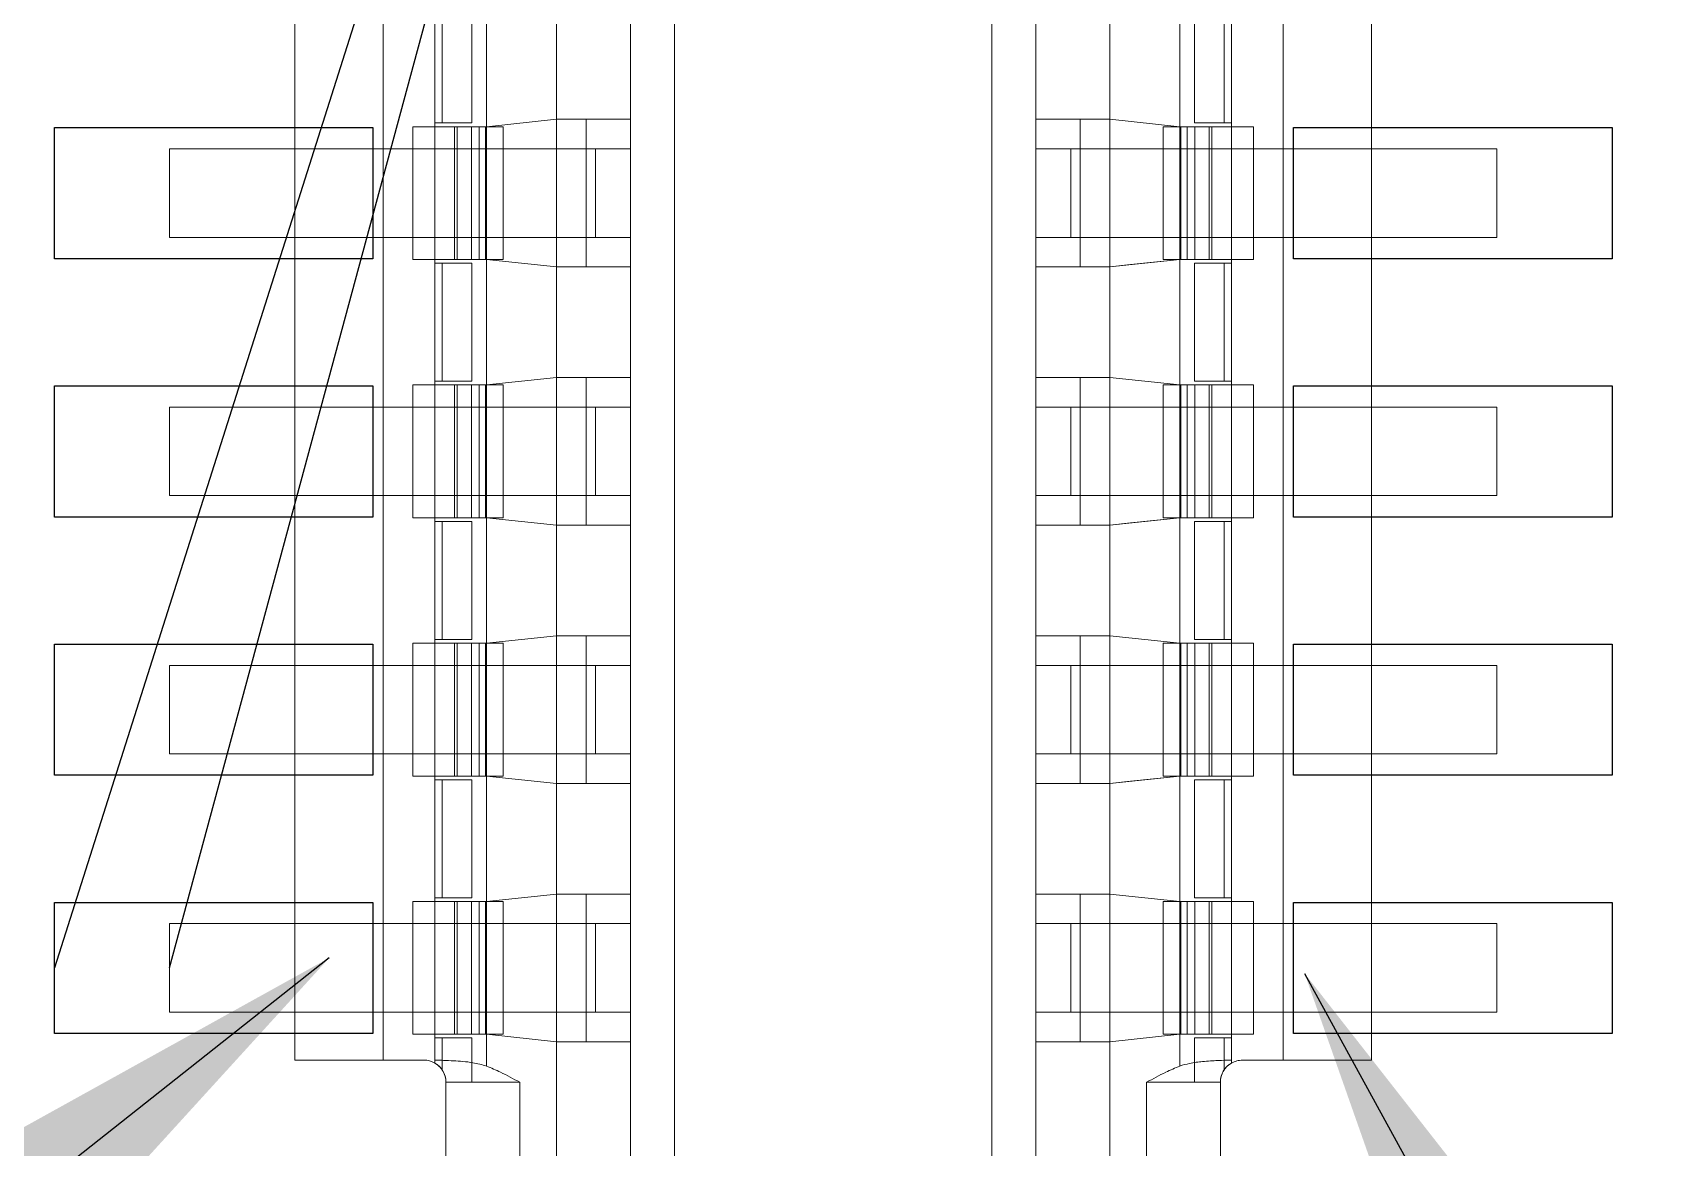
# Model space of a CAD drawing. Header units: millimetres. Extents: x 17 to 508, y 150 to 618.
# Drawn here: x 156.749 to 161.14, y 310.519 to 313.542 of the extents above; entities that cross this region are included whole.
import ezdxf

# ---------------------------------------------------------------- set-up
doc = ezdxf.new("R2010")
doc.units = ezdxf.units.MM
doc.linetypes.add('HIDDEN', pattern=[1.905, 1.27, -0.635])
doc.layers.add('c_layer1', color=7, linetype='Continuous')
doc.layers.add('gbr-dxf_layer0', color=7, linetype='Continuous')
doc.layers.add('SPT', color=6, linetype='Continuous', lineweight=25)
doc.layers.add('尺寸線', color=3, linetype='Continuous', lineweight=0)
doc.styles.get("Standard").update_dxf_attribs({"font": ''})
doc.styles.get('Standard').set_extended_font_data('SimSun')
doc.dimstyles.new('ISO-25', dxfattribs={"dimtxt": 2.5, "dimasz": 2.5, "dimexe": 1.25, "dimexo": 0.625, "dimtad": 1, "dimtxsty": 'Standard', "dimcen": 2.5, "dimadec": 0, "dimazin": 0, "dimtfac": 1, "dimtmove": 0, "dimatfit": 3, "dimfxl": 1, "dimarcsym": 0})

msp = doc.modelspace()

# ---------------------------------------------------------------- linework, layer by layer
at = {"color": 7, "linetype": 'Continuous', "lineweight": 18}
for p, q in [((157.4606, 324.5565), (157.4606, 310.7565)), ((157.7006, 324.5565), (157.7006, 310.7565)), ((160.1406, 324.5565), (160.1406, 310.7565)), ((160.3806, 310.7565), (160.3806, 324.5565)), ((158.4906, 310.1565), (158.4906, 319.0565)), ((159.3506, 310.1565), (159.3506, 319.0565)), ((157.8406, 313.6265), (157.8406, 313.2865)), ((157.9806, 313.6265), (157.9806, 313.2865)), ((159.8606, 313.2865), (159.8606, 313.6265)), ((160.0006, 313.6265), (160.0006, 313.2865)), ((158.1706, 313.3065), (158.1706, 313.6065)), ((158.3706, 313.6065), (158.3706, 313.3065)), ((159.4706, 313.6065), (159.4706, 313.3065)), ((159.6706, 313.6065), (159.6706, 313.3065)), ((157.9806, 313.2865), (158.1706, 313.3065)), ((158.1706, 312.9065), (158.1706, 313.3065)), ((158.1706, 313.3065), (158.3706, 313.3065)), ((158.2506, 313.3065), (158.1706, 313.3065)), ((158.3706, 313.3065), (158.2506, 313.3065)), ((158.3706, 313.3065), (158.3706, 312.9065)), ((158.3706, 313.3065), (158.3706, 313.2965)), ((159.4706, 313.3065), (159.4706, 313.2965)), ((159.4706, 313.3065), (159.6706, 313.3065)), ((159.4706, 312.9065), (159.4706, 313.3065)), ((159.5906, 313.3065), (159.4706, 313.3065)), ((159.4706, 313.3065), (159.4706, 313.2265)), ((159.5938, 313.3065), (159.5906, 313.3065)), ((159.6706, 313.3065), (159.6398, 313.3065)), ((159.8606, 313.2865), (159.6706, 313.3065)), ((159.6706, 313.3065), (159.6706, 312.9065)), ((157.7806, 313.2865), (157.9806, 313.2865)), ((157.7806, 312.9265), (157.7806, 313.2865)), ((157.7806, 313.2865), (157.8406, 313.2865)), ((157.8406, 313.2865), (157.8934, 313.2865)), ((157.8934, 313.2865), (157.9006, 313.2865)), ((157.9006, 313.2865), (157.9806, 313.2865)), ((157.9606, 313.2865), (157.9006, 313.2865)), ((157.9782, 313.2865), (157.9606, 313.2865)), ((157.9606, 313.2865), (157.9806, 313.2865)), ((157.9806, 313.2865), (157.9782, 313.2865)), ((157.9806, 312.9265), (157.9806, 313.2865)), ((159.8606, 313.2865), (159.8606, 312.9265)), ((160.0606, 313.2865), (159.8606, 313.2865)), ((159.8606, 313.2865), (159.9406, 313.2865)), ((159.8606, 313.2865), (159.901, 313.2865)), ((159.8631, 313.2865), (159.8606, 313.2865)), ((159.8806, 313.2865), (159.8631, 313.2865)), ((159.9406, 313.2865), (159.8806, 313.2865)), ((159.9406, 313.2865), (159.9479, 313.2865)), ((159.9479, 313.2865), (160.0006, 313.2865)), ((160.0006, 313.2865), (160.0606, 313.2865)), ((160.0606, 313.2865), (160.0606, 312.9265)), ((157.1206, 313.2265), (157.4606, 313.2265)), ((157.1206, 313.2265), (157.1206, 312.9865)), ((160.7206, 313.2265), (160.3806, 313.2265)), ((160.7206, 312.9865), (160.7206, 313.2265)), ((157.1206, 312.9865), (157.4606, 312.9865)), ((159.4706, 312.9865), (159.4706, 312.9065)), ((160.3806, 312.9865), (160.7206, 312.9865)), ((157.7806, 312.9265), (157.9806, 312.9265)), ((157.8406, 312.9265), (157.8406, 312.5865)), ((158.1706, 312.9065), (157.9806, 312.9265)), ((157.9806, 312.9265), (157.9806, 312.5865)), ((159.6706, 312.9065), (159.8606, 312.9265)), ((159.7271, 312.9125), (159.8606, 312.9265)), ((159.8606, 312.5865), (159.8606, 312.9265)), ((160.0606, 312.9265), (159.8606, 312.9265)), ((160.0006, 312.9265), (160.0006, 312.5865)), ((158.3706, 312.9065), (158.1706, 312.9065)), ((158.1706, 312.6065), (158.1706, 312.9065)), ((158.3706, 312.9065), (158.3706, 312.6065)), ((159.4706, 312.9065), (159.4706, 312.6065)), ((159.6706, 312.9065), (159.4706, 312.9065)), ((159.6706, 312.9065), (159.6706, 312.6065)), ((157.9806, 312.5865), (158.1706, 312.6065)), ((158.1706, 312.2065), (158.1706, 312.6065)), ((158.1706, 312.6065), (158.3706, 312.6065)), ((158.2506, 312.6065), (158.1706, 312.6065)), ((158.3706, 312.6065), (158.2506, 312.6065)), ((158.3706, 312.6065), (158.3706, 312.2065)), ((158.3706, 312.6065), (158.3706, 312.5965)), ((159.5906, 312.6065), (159.4706, 312.6065)), ((159.4706, 312.6065), (159.6706, 312.6065)), ((159.4706, 312.2065), (159.4706, 312.6065)), ((159.4706, 312.6065), (159.4706, 312.5265)), ((159.4706, 312.6065), (159.4706, 312.5965)), ((159.6706, 312.6065), (159.5906, 312.6065)), ((159.6706, 312.6065), (159.6706, 312.2065)), ((159.6706, 312.6065), (159.8606, 312.5865)), ((157.7806, 312.5865), (157.9806, 312.5865)), ((157.7806, 312.2265), (157.7806, 312.5865)), ((157.7806, 312.5865), (157.8406, 312.5865)), ((157.8406, 312.5865), (157.8934, 312.5865)), ((157.8934, 312.5865), (157.9006, 312.5865)), ((157.9006, 312.5865), (157.9806, 312.5865)), ((157.9606, 312.5865), (157.9006, 312.5865)), ((157.9782, 312.5865), (157.9606, 312.5865)), ((157.9606, 312.5865), (157.9806, 312.5865)), ((157.9806, 312.5865), (157.9782, 312.5865)), ((157.9806, 312.2265), (157.9806, 312.5865)), ((159.8606, 312.5865), (159.8606, 312.2265)), ((160.0606, 312.5865), (159.8606, 312.5865)), ((159.8606, 312.5865), (159.9406, 312.5865)), ((159.8606, 312.5865), (159.901, 312.5865)), ((159.8631, 312.5865), (159.8606, 312.5865)), ((159.8806, 312.5865), (159.8631, 312.5865)), ((159.9406, 312.5865), (159.8806, 312.5865)), ((159.9406, 312.5865), (159.9479, 312.5865)), ((159.9479, 312.5865), (160.0006, 312.5865)), ((160.0006, 312.5865), (160.0606, 312.5865)), ((160.0606, 312.5865), (160.0606, 312.2265)), ((157.1206, 312.5265), (157.4606, 312.5265)), ((157.1206, 312.5265), (157.1206, 312.2865)), ((160.7206, 312.5265), (160.3806, 312.5265)), ((160.7206, 312.2865), (160.7206, 312.5265)), ((157.1206, 312.2865), (157.4606, 312.2865)), ((159.4706, 312.2865), (159.4706, 312.2065)), ((160.3806, 312.2865), (160.7206, 312.2865)), ((157.7806, 312.2265), (157.9806, 312.2265)), ((157.8406, 312.2265), (157.8406, 311.8865)), ((158.1706, 312.2065), (157.9806, 312.2265)), ((157.9806, 312.2265), (157.9806, 311.8865)), ((158.3706, 312.2065), (158.1706, 312.2065)), ((158.1706, 311.9065), (158.1706, 312.2065)), ((158.3706, 312.2065), (158.3706, 311.9065)), ((159.6706, 312.2065), (159.4706, 312.2065)), ((159.4706, 312.2065), (159.4706, 311.9065)), ((159.8606, 312.2265), (159.6706, 312.2065)), ((159.6706, 312.2065), (159.6706, 311.9065)), ((159.7272, 312.2125), (159.8606, 312.2265)), ((160.0606, 312.2265), (159.8606, 312.2265)), ((159.8606, 311.8865), (159.8606, 312.2265)), ((160.0006, 312.2265), (160.0006, 311.8865)), ((157.9806, 311.8865), (158.1706, 311.9065)), ((158.1706, 311.5065), (158.1706, 311.9065)), ((158.1706, 311.9065), (158.3706, 311.9065)), ((158.2506, 311.9065), (158.1706, 311.9065)), ((158.3706, 311.9065), (158.2506, 311.9065)), ((158.3706, 311.9065), (158.3706, 311.5065)), ((158.3706, 311.9065), (158.3706, 311.8965)), ((159.5906, 311.9065), (159.4706, 311.9065)), ((159.4706, 311.9065), (159.6706, 311.9065)), ((159.4706, 311.5065), (159.4706, 311.9065)), ((159.4706, 311.9065), (159.4706, 311.8265)), ((159.4706, 311.9065), (159.4706, 311.8965)), ((159.6706, 311.9065), (159.5906, 311.9065)), ((159.6706, 311.9065), (159.6706, 311.5065)), ((159.6706, 311.9065), (159.8606, 311.8865)), ((157.7806, 311.8865), (157.9806, 311.8865)), ((157.7806, 311.5265), (157.7806, 311.8865)), ((157.7806, 311.8865), (157.8406, 311.8865)), ((157.8406, 311.8865), (157.8934, 311.8865)), ((157.8934, 311.8865), (157.9006, 311.8865)), ((157.9006, 311.8865), (157.9806, 311.8865)), ((157.9606, 311.8865), (157.9006, 311.8865)), ((157.9782, 311.8865), (157.9606, 311.8865)), ((157.9606, 311.8865), (157.9806, 311.8865)), ((157.9806, 311.8865), (157.9782, 311.8865)), ((157.9806, 311.5265), (157.9806, 311.8865)), ((159.8606, 311.8865), (159.8606, 311.5265)), ((160.0606, 311.8865), (159.8606, 311.8865)), ((159.8606, 311.8865), (159.9406, 311.8865)), ((159.8606, 311.8865), (159.901, 311.8865)), ((159.8631, 311.8865), (159.8606, 311.8865)), ((159.8806, 311.8865), (159.8631, 311.8865)), ((159.9406, 311.8865), (159.8806, 311.8865)), ((159.9406, 311.8865), (159.9479, 311.8865)), ((159.9479, 311.8865), (160.0006, 311.8865)), ((160.0006, 311.8865), (160.0606, 311.8865)), ((160.0606, 311.8865), (160.0606, 311.5265)), ((157.1206, 311.8265), (157.4606, 311.8265)), ((157.1206, 311.8265), (157.1206, 311.5865)), ((160.7206, 311.8265), (160.3806, 311.8265)), ((160.7206, 311.5865), (160.7206, 311.8265)), ((157.1206, 311.5865), (157.4606, 311.5865)), ((159.4706, 311.5865), (159.4706, 311.5065)), ((160.3806, 311.5865), (160.7206, 311.5865)), ((157.7806, 311.5265), (157.9806, 311.5265)), ((157.8406, 311.5265), (157.8406, 311.1865)), ((158.1706, 311.5065), (157.9806, 311.5265)), ((157.9806, 311.5265), (157.9806, 311.1865)), ((158.3706, 311.5065), (158.1706, 311.5065)), ((158.1706, 311.2065), (158.1706, 311.5065)), ((158.3706, 311.5065), (158.3706, 311.2065)), ((159.6706, 311.5065), (159.4706, 311.5065)), ((159.4706, 311.5065), (159.4706, 311.2065)), ((159.8606, 311.5265), (159.6706, 311.5065)), ((159.6706, 311.5065), (159.6706, 311.2065)), ((159.7271, 311.5125), (159.8606, 311.5265)), ((160.0606, 311.5265), (159.8606, 311.5265)), ((159.8606, 311.1865), (159.8606, 311.5265)), ((160.0006, 311.5265), (160.0006, 311.1865)), ((157.9806, 311.1865), (158.1706, 311.2065)), ((158.1706, 310.8065), (158.1706, 311.2065)), ((158.1706, 311.2065), (158.3706, 311.2065)), ((158.2506, 311.2065), (158.1706, 311.2065)), ((158.3706, 311.2065), (158.2506, 311.2065)), ((158.3706, 311.2065), (158.3706, 310.8065)), ((158.3706, 311.2065), (158.3706, 311.1965)), ((159.5906, 311.2065), (159.4706, 311.2065)), ((159.4706, 311.2065), (159.6706, 311.2065)), ((159.4706, 310.8065), (159.4706, 311.2065)), ((159.4706, 311.2065), (159.4706, 311.1265)), ((159.4706, 311.2065), (159.4706, 311.1965)), ((159.6706, 311.2065), (159.5906, 311.2065)), ((159.6706, 311.2065), (159.6706, 310.8065)), ((159.6706, 311.2065), (159.8606, 311.1865)), ((157.7806, 311.1865), (157.9806, 311.1865)), ((157.7806, 310.8265), (157.7806, 311.1865)), ((157.7806, 311.1865), (157.8406, 311.1865)), ((157.8406, 311.1865), (157.8934, 311.1865)), ((157.8934, 311.1865), (157.9006, 311.1865)), ((157.9006, 311.1865), (157.9806, 311.1865)), ((157.9606, 311.1865), (157.9006, 311.1865)), ((157.9782, 311.1865), (157.9606, 311.1865)), ((157.9606, 311.1865), (157.9806, 311.1865)), ((157.9806, 311.1865), (157.9782, 311.1865)), ((157.9806, 310.8265), (157.9806, 311.1865)), ((159.8606, 311.1865), (159.8606, 310.8265)), ((159.8606, 311.1865), (159.9406, 311.1865)), ((160.0606, 311.1865), (159.8606, 311.1865)), ((159.8606, 311.1865), (159.901, 311.1865)), ((159.8631, 311.1865), (159.8606, 311.1865)), ((159.8806, 311.1865), (159.8631, 311.1865)), ((159.9406, 311.1865), (159.8806, 311.1865)), ((159.9406, 311.1865), (159.9479, 311.1865)), ((159.9479, 311.1865), (160.0006, 311.1865)), ((160.0006, 311.1865), (160.0606, 311.1865)), ((160.0606, 311.1865), (160.0606, 310.8265)), ((157.1206, 311.1265), (157.4606, 311.1265)), ((157.1206, 311.1265), (157.1206, 310.8865)), ((160.7206, 311.1265), (160.3806, 311.1265)), ((160.7206, 310.8865), (160.7206, 311.1265)), ((157.1206, 310.8865), (157.4606, 310.8865)), ((159.4706, 310.8865), (159.4706, 310.8065)), ((160.3806, 310.8865), (160.7206, 310.8865)), ((157.7806, 310.8265), (157.9806, 310.8265)), ((157.8406, 310.8265), (157.8406, 310.7565)), ((158.1706, 310.8065), (157.9806, 310.8265)), ((157.9806, 310.8265), (157.9806, 310.7406)), ((158.3706, 310.8065), (158.1706, 310.8065)), ((158.1706, 310.4415), (158.1706, 310.8065)), ((158.3706, 310.8065), (158.3706, 310.4415)), ((159.6706, 310.8065), (159.4706, 310.8065)), ((159.4706, 310.8065), (159.4706, 310.4415)), ((159.8606, 310.8265), (159.6706, 310.8065)), ((159.6706, 310.4415), (159.6706, 310.8065)), ((160.0606, 310.8265), (159.8606, 310.8265)), ((159.8606, 310.8265), (159.8606, 310.7406)), ((160.0006, 310.8265), (160.0006, 310.7565)), ((157.4606, 310.7565), (157.7006, 310.7565)), ((157.7006, 310.7565), (157.8106, 310.7565)), ((157.8406, 310.7565), (157.8406, 310.7485)), ((160.0006, 310.7485), (160.0006, 310.7565)), ((160.1406, 310.7565), (160.0306, 310.7565)), ((160.1406, 310.7565), (160.3806, 310.7565)), ((157.8706, 310.6965), (158.0706, 310.6965)), ((157.8706, 310.4415), (157.8706, 310.6965)), ((158.0706, 310.6965), (158.0706, 310.4415)), ((159.7706, 310.6965), (159.9706, 310.6965)), ((159.7706, 310.4415), (159.7706, 310.6965)), ((159.9706, 310.4415), (159.9706, 310.6965))]:
    msp.add_line(p, q, dxfattribs=at)
at = {"color": 7, "linetype": 'HIDDEN', "lineweight": 18}
for p, q in [((157.8606, 313.2965), (157.8606, 313.6165)), ((157.9406, 313.6165), (157.9406, 313.2965)), ((159.9006, 313.6165), (159.9006, 313.2965)), ((159.9806, 313.2965), (159.9806, 313.6165)), ((158.1706, 312.9065), (158.1706, 313.3065)), ((158.1706, 312.9065), (158.1706, 313.3065)), ((158.2506, 312.9065), (158.2506, 313.3065)), ((158.2506, 313.3065), (158.2506, 313.2265)), ((159.5906, 313.3065), (159.5906, 312.9065)), ((159.5906, 313.2265), (159.5906, 313.3065)), ((159.6706, 313.3065), (159.6706, 312.9065)), ((159.8606, 313.2865), (159.6706, 313.3065)), ((159.6706, 313.3065), (159.6706, 312.9065)), ((157.9406, 313.2965), (157.8406, 313.2965)), ((157.8406, 313.2865), (157.8406, 312.9265)), ((157.8934, 312.9265), (157.8934, 313.2865)), ((157.9006, 313.2865), (157.9403, 313.2865)), ((157.9006, 312.9265), (157.9006, 313.2865)), ((157.9403, 313.2865), (157.9606, 313.2865)), ((157.9403, 313.2865), (157.9403, 312.9265)), ((157.9606, 313.2865), (157.9606, 312.9265)), ((157.9782, 313.2865), (157.9782, 312.9265)), ((158.0256, 313.2865), (157.9806, 313.2865)), ((157.9806, 312.9265), (157.9806, 313.2865)), ((158.0256, 312.9265), (158.0256, 313.2865)), ((159.8606, 313.2865), (159.8156, 313.2865)), ((159.8156, 313.2865), (159.8156, 312.9265)), ((159.8606, 312.9265), (159.8606, 313.2865)), ((159.8631, 313.2865), (159.8631, 312.9265)), ((159.8806, 313.2865), (159.8806, 312.9265)), ((160.0006, 313.2965), (159.9006, 313.2965)), ((159.901, 313.2865), (159.901, 312.9265)), ((159.901, 313.2865), (159.9406, 313.2865)), ((159.9406, 313.2865), (159.9406, 312.9265)), ((159.9479, 313.2865), (159.9479, 312.9265)), ((160.0006, 313.2865), (160.0006, 312.9265)), ((160.0006, 312.9265), (160.0006, 313.2865)), ((160.0606, 312.9265), (160.0606, 313.2865)), ((158.1706, 313.2265), (157.4606, 313.2265)), ((158.2506, 313.2265), (158.1706, 313.2265)), ((158.1706, 312.9865), (158.1706, 313.2265)), ((158.3706, 313.2265), (158.2506, 313.2265)), ((158.276, 313.2265), (158.3706, 313.2265)), ((158.276, 312.9865), (158.276, 313.2265)), ((159.5906, 313.2265), (159.4706, 313.2265)), ((159.5653, 313.2265), (159.5653, 312.9865)), ((159.6706, 313.2265), (159.5906, 313.2265)), ((159.6706, 313.2265), (159.6706, 312.9865)), ((160.3806, 313.2265), (159.6706, 313.2265)), ((160.7206, 312.9865), (160.7206, 313.2265)), ((157.4606, 312.9865), (157.1206, 312.9865)), ((157.4606, 312.9865), (158.1706, 312.9865)), ((158.1706, 312.9865), (158.2506, 312.9865)), ((158.2506, 312.9865), (158.3706, 312.9865)), ((158.2506, 312.9065), (158.2506, 312.9865)), ((159.4706, 312.9865), (159.5906, 312.9865)), ((159.5906, 312.9065), (159.5906, 312.9865)), ((159.5906, 312.9865), (159.6706, 312.9865)), ((159.6706, 312.9865), (160.3806, 312.9865)), ((160.7206, 312.9865), (160.3806, 312.9865)), ((157.8406, 312.9265), (157.7806, 312.9265)), ((157.8934, 312.9265), (157.8406, 312.9265)), ((157.8406, 312.9165), (157.9406, 312.9165)), ((157.8606, 312.5965), (157.8606, 312.9165)), ((157.9403, 312.9265), (157.8934, 312.9265)), ((157.9806, 312.9265), (157.9006, 312.9265)), ((157.9006, 312.9265), (157.9606, 312.9265)), ((158.0256, 312.9265), (157.9403, 312.9265)), ((157.9406, 312.9165), (157.9406, 312.5965)), ((157.9606, 312.9265), (157.9782, 312.9265)), ((157.9782, 312.9265), (158.0256, 312.9265)), ((158.0256, 312.9265), (157.9806, 312.9265)), ((159.6706, 312.9065), (159.7271, 312.9125)), ((159.8606, 312.9265), (159.8156, 312.9265)), ((159.8156, 312.9265), (159.8631, 312.9265)), ((159.901, 312.9265), (159.8156, 312.9265)), ((159.9406, 312.9265), (159.8606, 312.9265)), ((159.8631, 312.9265), (159.8806, 312.9265)), ((159.8806, 312.9265), (159.9406, 312.9265)), ((159.9006, 312.9165), (160.0006, 312.9165)), ((159.9006, 312.9165), (159.9006, 312.5965)), ((159.9479, 312.9265), (159.901, 312.9265)), ((160.0006, 312.9265), (159.9479, 312.9265)), ((159.9806, 312.5965), (159.9806, 312.9165)), ((160.0606, 312.9265), (160.0006, 312.9265)), ((158.1706, 312.9065), (158.2506, 312.9065)), ((158.2506, 312.9065), (158.3706, 312.9065)), ((159.4706, 312.9065), (159.5906, 312.9065)), ((159.5906, 312.9065), (159.6706, 312.9065)), ((158.1706, 312.2065), (158.1706, 312.6065)), ((158.1706, 312.2065), (158.1706, 312.6065)), ((158.2506, 312.2065), (158.2506, 312.6065)), ((158.2506, 312.6065), (158.2506, 312.5265)), ((159.5906, 312.6065), (159.5906, 312.2065)), ((159.5906, 312.5265), (159.5906, 312.6065)), ((159.6706, 312.6065), (159.6706, 312.2065)), ((159.6706, 312.6065), (159.6706, 312.2065)), ((159.8606, 312.5865), (159.6706, 312.6065)), ((157.9406, 312.5965), (157.8406, 312.5965)), ((157.8406, 312.5865), (157.8406, 312.2265)), ((157.8934, 312.2265), (157.8934, 312.5865)), ((157.9006, 312.5865), (157.9403, 312.5865)), ((157.9006, 312.2265), (157.9006, 312.5865)), ((157.9403, 312.5865), (157.9606, 312.5865)), ((157.9403, 312.5865), (157.9403, 312.2265)), ((157.9606, 312.5865), (157.9606, 312.2265)), ((157.9782, 312.5865), (157.9782, 312.2265)), ((158.0256, 312.5865), (157.9806, 312.5865)), ((157.9806, 312.2265), (157.9806, 312.5865)), ((158.0256, 312.2265), (158.0256, 312.5865)), ((159.8156, 312.5865), (159.8606, 312.5865)), ((159.8156, 312.5865), (159.8156, 312.2265)), ((159.8606, 312.5865), (159.8606, 312.2265)), ((159.8631, 312.2265), (159.8631, 312.5865)), ((159.8806, 312.2265), (159.8806, 312.5865)), ((160.0006, 312.5965), (159.9006, 312.5965)), ((159.901, 312.5865), (159.9406, 312.5865)), ((159.901, 312.2265), (159.901, 312.5865)), ((159.9406, 312.5865), (159.9406, 312.2265)), ((159.9479, 312.5865), (159.9479, 312.2265)), ((160.0006, 312.2265), (160.0006, 312.5865)), ((160.0006, 312.5865), (160.0006, 312.2265)), ((160.0606, 312.2265), (160.0606, 312.5865)), ((158.1706, 312.5265), (157.4606, 312.5265)), ((158.2506, 312.5265), (158.1706, 312.5265)), ((158.1706, 312.2865), (158.1706, 312.5265)), ((158.3706, 312.5265), (158.2506, 312.5265)), ((158.276, 312.5265), (158.3706, 312.5265)), ((158.276, 312.2865), (158.276, 312.5265)), ((159.5906, 312.5265), (159.4706, 312.5265)), ((159.5653, 312.5265), (159.5653, 312.2865)), ((159.6706, 312.5265), (159.5906, 312.5265)), ((160.3806, 312.5265), (159.6706, 312.5265)), ((159.6706, 312.5265), (159.6706, 312.2865)), ((160.7206, 312.2865), (160.7206, 312.5265)), ((157.4606, 312.2865), (157.1206, 312.2865)), ((157.4606, 312.2865), (158.1706, 312.2865)), ((158.1706, 312.2865), (158.2506, 312.2865)), ((158.2506, 312.2865), (158.3706, 312.2865)), ((158.2506, 312.2065), (158.2506, 312.2865)), ((159.4706, 312.2865), (159.5906, 312.2865)), ((159.5906, 312.2065), (159.5906, 312.2865)), ((159.5906, 312.2865), (159.6706, 312.2865)), ((159.6706, 312.2865), (160.3806, 312.2865)), ((160.7206, 312.2865), (160.3806, 312.2865)), ((157.8406, 312.2265), (157.7806, 312.2265)), ((157.8934, 312.2265), (157.8406, 312.2265)), ((157.9406, 312.2165), (157.8406, 312.2165)), ((157.8606, 311.8965), (157.8606, 312.2165)), ((157.9403, 312.2265), (157.8934, 312.2265)), ((157.9806, 312.2265), (157.9006, 312.2265)), ((157.9006, 312.2265), (157.9606, 312.2265)), ((158.0256, 312.2265), (157.9403, 312.2265)), ((157.9406, 312.2165), (157.9406, 311.8965)), ((157.9606, 312.2265), (157.9782, 312.2265)), ((157.9782, 312.2265), (158.0256, 312.2265)), ((158.0256, 312.2265), (157.9806, 312.2265)), ((158.2506, 312.2065), (158.3706, 312.2065)), ((159.4706, 312.2065), (159.5906, 312.2065)), ((159.5906, 312.2065), (159.6706, 312.2065)), ((159.6706, 312.2065), (159.7272, 312.2125)), ((159.8156, 312.2265), (159.8631, 312.2265)), ((159.901, 312.2265), (159.8156, 312.2265)), ((159.8606, 312.2265), (159.8156, 312.2265)), ((159.9406, 312.2265), (159.8606, 312.2265)), ((159.8631, 312.2265), (159.8806, 312.2265)), ((159.8806, 312.2265), (159.9406, 312.2265)), ((159.9006, 312.2165), (160.0006, 312.2165)), ((159.9006, 312.2165), (159.9006, 311.8965)), ((159.9479, 312.2265), (159.901, 312.2265)), ((160.0006, 312.2265), (159.9479, 312.2265)), ((159.9806, 311.8965), (159.9806, 312.2165)), ((160.0606, 312.2265), (160.0006, 312.2265)), ((158.1706, 311.5065), (158.1706, 311.9065)), ((158.1706, 311.5065), (158.1706, 311.9065)), ((158.2506, 311.5065), (158.2506, 311.9065)), ((158.2506, 311.9065), (158.2506, 311.8265)), ((159.5906, 311.9065), (159.5906, 311.5065)), ((159.5906, 311.8265), (159.5906, 311.9065)), ((159.6706, 311.9065), (159.6706, 311.5065)), ((159.6706, 311.9065), (159.6706, 311.5065)), ((159.8606, 311.8865), (159.6706, 311.9065)), ((157.8406, 311.8965), (157.9406, 311.8965)), ((157.8406, 311.8865), (157.8406, 311.5265)), ((157.8934, 311.5265), (157.8934, 311.8865)), ((157.9006, 311.8865), (157.9403, 311.8865)), ((157.9006, 311.5265), (157.9006, 311.8865)), ((157.9403, 311.8865), (157.9606, 311.8865)), ((157.9403, 311.8865), (157.9403, 311.5265)), ((157.9606, 311.8865), (157.9606, 311.5265)), ((157.9782, 311.8865), (157.9782, 311.5265)), ((158.0256, 311.8865), (157.9806, 311.8865)), ((157.9806, 311.5265), (157.9806, 311.8865)), ((158.0256, 311.5265), (158.0256, 311.8865)), ((159.8156, 311.8865), (159.8606, 311.8865)), ((159.8156, 311.8865), (159.8156, 311.5265)), ((159.8606, 311.8865), (159.8606, 311.5265)), ((159.8631, 311.5265), (159.8631, 311.8865)), ((159.8806, 311.5265), (159.8806, 311.8865)), ((159.9006, 311.8965), (160.0006, 311.8965)), ((159.9006, 311.8965), (159.9806, 311.8965)), ((159.901, 311.8865), (159.9406, 311.8865)), ((159.901, 311.5265), (159.901, 311.8865)), ((159.9406, 311.8865), (159.9406, 311.5265)), ((159.9479, 311.8865), (159.9479, 311.5265)), ((160.0006, 311.5265), (160.0006, 311.8865)), ((160.0006, 311.8865), (160.0006, 311.5265)), ((160.0606, 311.5265), (160.0606, 311.8865)), ((158.1706, 311.8265), (157.4606, 311.8265)), ((158.2506, 311.8265), (158.1706, 311.8265)), ((158.1706, 311.5865), (158.1706, 311.8265)), ((158.3706, 311.8265), (158.2506, 311.8265)), ((158.276, 311.8265), (158.3706, 311.8265)), ((158.276, 311.5865), (158.276, 311.8265)), ((159.5906, 311.8265), (159.4706, 311.8265)), ((159.5653, 311.8265), (159.5653, 311.5865)), ((159.6706, 311.8265), (159.5906, 311.8265)), ((160.3806, 311.8265), (159.6706, 311.8265)), ((159.6706, 311.8265), (159.6706, 311.5865)), ((160.7206, 311.5865), (160.7206, 311.8265)), ((157.4606, 311.5865), (157.1206, 311.5865)), ((157.4606, 311.5865), (158.1706, 311.5865)), ((158.1706, 311.5865), (158.2506, 311.5865)), ((158.2506, 311.5865), (158.3706, 311.5865)), ((158.2506, 311.5065), (158.2506, 311.5865)), ((159.4706, 311.5865), (159.5906, 311.5865)), ((159.5906, 311.5065), (159.5906, 311.5865)), ((159.5906, 311.5865), (159.6706, 311.5865)), ((159.6706, 311.5865), (160.3806, 311.5865)), ((160.7206, 311.5865), (160.3806, 311.5865)), ((157.8406, 311.5265), (157.7806, 311.5265)), ((157.8934, 311.5265), (157.8406, 311.5265)), ((157.9406, 311.5165), (157.8406, 311.5165)), ((157.8606, 311.1965), (157.8606, 311.5165)), ((157.9403, 311.5265), (157.8934, 311.5265)), ((157.9806, 311.5265), (157.9006, 311.5265)), ((157.9006, 311.5265), (157.9606, 311.5265)), ((158.0256, 311.5265), (157.9403, 311.5265)), ((157.9406, 311.5165), (157.9406, 311.1965)), ((157.9606, 311.5265), (157.9782, 311.5265)), ((157.9782, 311.5265), (158.0256, 311.5265)), ((158.0256, 311.5265), (157.9806, 311.5265)), ((158.1706, 311.5065), (158.2506, 311.5065)), ((158.2506, 311.5065), (158.3706, 311.5065)), ((159.4706, 311.5065), (159.5906, 311.5065)), ((159.5906, 311.5065), (159.6706, 311.5065)), ((159.6706, 311.5065), (159.7271, 311.5125)), ((159.8156, 311.5265), (159.8631, 311.5265)), ((159.901, 311.5265), (159.8156, 311.5265)), ((159.8606, 311.5265), (159.8156, 311.5265)), ((159.9406, 311.5265), (159.8606, 311.5265)), ((159.8631, 311.5265), (159.8806, 311.5265)), ((159.8806, 311.5265), (159.9406, 311.5265)), ((159.9006, 311.5165), (160.0006, 311.5165)), ((159.9006, 311.5165), (159.9006, 311.1965)), ((159.9479, 311.5265), (159.901, 311.5265)), ((160.0006, 311.5265), (159.9479, 311.5265)), ((159.9806, 311.1965), (159.9806, 311.5165)), ((160.0606, 311.5265), (160.0006, 311.5265)), ((157.8406, 311.1965), (157.9406, 311.1965)), ((158.1706, 310.8065), (158.1706, 311.2065)), ((158.1706, 310.8065), (158.1706, 311.2065)), ((158.2506, 310.8065), (158.2506, 311.2065)), ((158.2506, 311.2065), (158.2506, 311.1265)), ((158.3686, 311.2065), (158.3706, 311.2065)), ((159.5906, 311.2065), (159.5906, 310.8065)), ((159.5906, 311.1265), (159.5906, 311.2065)), ((159.6706, 311.2065), (159.6706, 310.8065)), ((159.6706, 311.2065), (159.6706, 310.8065)), ((159.8606, 311.1865), (159.6706, 311.2065)), ((159.9006, 311.1965), (160.0006, 311.1965)), ((159.9006, 311.1965), (159.9806, 311.1965)), ((157.8406, 311.1865), (157.8406, 310.8265)), ((157.8934, 310.8265), (157.8934, 311.1865)), ((157.9006, 311.1865), (157.9403, 311.1865)), ((157.9006, 310.8265), (157.9006, 311.1865)), ((157.9403, 311.1865), (157.9606, 311.1865)), ((157.9403, 311.1865), (157.9403, 310.8265)), ((157.9606, 311.1865), (157.9606, 310.8265)), ((157.9782, 311.1865), (157.9782, 310.8265)), ((158.0256, 311.1865), (157.9806, 311.1865)), ((157.9806, 310.8265), (157.9806, 311.1865)), ((158.0256, 310.8265), (158.0256, 311.1865)), ((159.8156, 311.1865), (159.8606, 311.1865)), ((159.8156, 311.1865), (159.8156, 310.8265)), ((159.8606, 311.1865), (159.8606, 310.8265)), ((159.8631, 310.8265), (159.8631, 311.1865)), ((159.8806, 310.8265), (159.8806, 311.1865)), ((159.901, 311.1865), (159.9406, 311.1865)), ((159.901, 310.8265), (159.901, 311.1865)), ((159.9406, 311.1865), (159.9406, 310.8265)), ((159.9479, 311.1865), (159.9479, 310.8265)), ((160.0006, 310.8265), (160.0006, 311.1865)), ((160.0006, 311.1865), (160.0006, 310.8265)), ((160.0606, 310.8265), (160.0606, 311.1865)), ((158.1706, 311.1265), (157.4606, 311.1265)), ((158.2506, 311.1265), (158.1706, 311.1265)), ((158.1706, 310.8865), (158.1706, 311.1265)), ((158.3706, 311.1265), (158.2506, 311.1265)), ((158.276, 311.1265), (158.3706, 311.1265)), ((158.276, 310.8865), (158.276, 311.1265)), ((159.5906, 311.1265), (159.4706, 311.1265)), ((159.5653, 311.1265), (159.5653, 310.8865)), ((159.6706, 311.1265), (159.5906, 311.1265)), ((160.3806, 311.1265), (159.6706, 311.1265)), ((159.6706, 311.1265), (159.6706, 310.8865)), ((160.7206, 310.8865), (160.7206, 311.1265)), ((157.4606, 310.8865), (157.1206, 310.8865)), ((157.4606, 310.8865), (158.1706, 310.8865)), ((158.1706, 310.8865), (158.2506, 310.8865)), ((158.2506, 310.8865), (158.3706, 310.8865)), ((158.2506, 310.8065), (158.2506, 310.8865)), ((159.4706, 310.8865), (159.5906, 310.8865)), ((159.5906, 310.8065), (159.5906, 310.8865)), ((159.5906, 310.8865), (159.6706, 310.8865)), ((159.6706, 310.8865), (160.3806, 310.8865)), ((160.7206, 310.8865), (160.3806, 310.8865)), ((157.8406, 310.8265), (157.7806, 310.8265)), ((157.8934, 310.8265), (157.8406, 310.8265)), ((157.9406, 310.8165), (157.8406, 310.8165)), ((157.8606, 310.7297), (157.8606, 310.8165)), ((157.9406, 310.8165), (157.8606, 310.8165)), ((157.9403, 310.8265), (157.8934, 310.8265)), ((157.9806, 310.8265), (157.9006, 310.8265)), ((157.9006, 310.8265), (157.9606, 310.8265)), ((158.0256, 310.8265), (157.9403, 310.8265)), ((157.9406, 310.6965), (157.9406, 310.8165)), ((157.9606, 310.8265), (157.9782, 310.8265)), ((157.9782, 310.8265), (158.0256, 310.8265)), ((158.0256, 310.8265), (157.9806, 310.8265)), ((158.1706, 310.8065), (158.2506, 310.8065)), ((158.2506, 310.8065), (158.3706, 310.8065)), ((159.4706, 310.8065), (159.5906, 310.8065)), ((159.5906, 310.8065), (159.6706, 310.8065)), ((159.6706, 310.8065), (159.8606, 310.8265)), ((159.8156, 310.8265), (159.8631, 310.8265)), ((159.901, 310.8265), (159.8156, 310.8265)), ((159.8606, 310.8265), (159.8156, 310.8265)), ((159.9406, 310.8265), (159.8606, 310.8265)), ((159.8631, 310.8265), (159.8806, 310.8265)), ((159.8806, 310.8265), (159.9406, 310.8265)), ((160.0006, 310.8165), (159.9006, 310.8165)), ((159.9006, 310.6965), (159.9006, 310.8165)), ((159.9006, 310.8165), (159.9806, 310.8165)), ((159.9479, 310.8265), (159.901, 310.8265)), ((160.0006, 310.8265), (159.9479, 310.8265)), ((159.9806, 310.8165), (159.9806, 310.7297)), ((160.0606, 310.8265), (160.0006, 310.8265)), ((160.0006, 310.8165), (160.0006, 310.7485)), ((160.1406, 310.7565), (160.0306, 310.7565)), ((157.8706, 310.6965), (157.9406, 310.6965)), ((159.9706, 310.6965), (159.9006, 310.6965))]:
    msp.add_line(p, q, dxfattribs=at)
at = {"color": 7, "linetype": 'Continuous', "lineweight": 18}
for centre, start, end in [((157.8106, 310.6965), 0, 60), ((157.8106, 310.6965), 33.5573, 60), ((157.8106, 310.6965), 0, 33.5573), ((160.0306, 310.6965), 120, 180), ((160.0306, 310.6965), 146.4427, 180), ((160.0306, 310.6965), 120, 146.4427)]:
    msp.add_arc(centre, 0.06, start, end, dxfattribs=at)
for points, knots in [([(158.1706, 313.3065), (158.1882, 313.3065), (158.2228, 313.3065), (158.2718, 313.3065), (158.3198, 313.3065), (158.3628, 313.3065), (158.368, 313.3065), (158.3706, 313.3065)], [0, 0, 0, 0, 0.167535, 0.330448, 0.500633, 0.74883, 1, 1, 1, 1]), ([(159.4706, 313.3065), (159.4706, 313.3065), (159.4922, 313.3065), (159.5662, 313.3065), (159.6183, 313.3065), (159.6706, 313.3065)], [0, 0, 0, 0, 0.5, 0.5, 1, 1, 1, 1]), ([(157.9006, 312.9265), (157.9018, 312.9265), (157.9042, 312.9265), (157.9227, 312.9265), (157.9488, 312.9265), (157.9699, 312.9265), (157.9806, 312.9265)], [0, 0, 0, 0, 0.250122, 0.499643, 0.745109, 1, 1, 1, 1]), ([(158.3706, 312.9065), (158.3695, 312.9065), (158.3671, 312.9065), (158.3461, 312.9065), (158.3086, 312.9065), (158.2498, 312.9065), (158.1971, 312.9065), (158.1706, 312.9065)], [0, 0, 0, 0, 0.167645, 0.330557, 0.500654, 0.748951, 1, 1, 1, 1]), ([(158.1706, 312.9065), (158.1811, 312.9065), (158.2021, 312.9065), (158.2283, 312.9065), (158.2473, 312.9065), (158.2495, 312.9065), (158.2506, 312.9065)], [0, 0, 0, 0, 0.249783, 0.499565, 0.744391, 1, 1, 1, 1]), ([(159.6706, 312.9065), (159.6183, 312.9065), (159.5662, 312.9065), (159.4922, 312.9065), (159.4706, 312.9065), (159.4706, 312.9065)], [0, 0, 0, 0, 0.5, 0.5, 1, 1, 1, 1]), ([(158.1706, 312.6065), (158.1882, 312.6065), (158.2228, 312.6065), (158.2718, 312.6065), (158.3198, 312.6065), (158.3628, 312.6065), (158.368, 312.6065), (158.3706, 312.6065)], [0, 0, 0, 0, 0.1676451, 0.3305574, 0.5006536, 0.7489508, 1, 1, 1, 1]), ([(159.4706, 312.6065), (159.4706, 312.6065), (159.4922, 312.6065), (159.5662, 312.6065), (159.6183, 312.6065), (159.6706, 312.6065)], [0, 0, 0, 0, 0.5, 0.5, 1, 1, 1, 1]), ([(157.9006, 312.2265), (157.9018, 312.2265), (157.9042, 312.2265), (157.9227, 312.2265), (157.9488, 312.2265), (157.9699, 312.2265), (157.9806, 312.2265)], [0, 0, 0, 0, 0.250122, 0.499643, 0.745109, 1, 1, 1, 1]), ([(158.1706, 312.2065), (158.1811, 312.2065), (158.2021, 312.2065), (158.2283, 312.2065), (158.2473, 312.2065), (158.2495, 312.2065), (158.2506, 312.2065)], [0, 0, 0, 0, 0.249783, 0.499565, 0.744391, 1, 1, 1, 1]), ([(158.3706, 312.2065), (158.3695, 312.2065), (158.3671, 312.2065), (158.3461, 312.2065), (158.3086, 312.2065), (158.2498, 312.2065), (158.1971, 312.2065), (158.1706, 312.2065)], [0, 0, 0, 0, 0.167645, 0.330557, 0.500654, 0.748951, 1, 1, 1, 1]), ([(159.6706, 312.2065), (159.6183, 312.2065), (159.5662, 312.2065), (159.4922, 312.2065), (159.4706, 312.2065), (159.4706, 312.2065)], [0, 0, 0, 0, 0.5, 0.5, 1, 1, 1, 1]), ([(158.1706, 311.9065), (158.1882, 311.9065), (158.2228, 311.9065), (158.2718, 311.9065), (158.3198, 311.9065), (158.3628, 311.9065), (158.368, 311.9065), (158.3706, 311.9065)], [0, 0, 0, 0, 0.1676451, 0.3305574, 0.5006536, 0.7489508, 1, 1, 1, 1]), ([(157.9006, 311.5265), (157.9018, 311.5265), (157.9042, 311.5265), (157.9227, 311.5265), (157.9488, 311.5265), (157.9699, 311.5265), (157.9806, 311.5265)], [0, 0, 0, 0, 0.250122, 0.499643, 0.745109, 1, 1, 1, 1]), ([(158.1706, 311.5065), (158.1811, 311.5065), (158.2021, 311.5065), (158.2283, 311.5065), (158.2473, 311.5065), (158.2495, 311.5065), (158.2506, 311.5065)], [0, 0, 0, 0, 0.249783, 0.499566, 0.744391, 1, 1, 1, 1]), ([(158.3706, 311.5065), (158.3695, 311.5065), (158.3671, 311.5065), (158.3461, 311.5065), (158.3086, 311.5065), (158.2498, 311.5065), (158.1971, 311.5065), (158.1706, 311.5065)], [0, 0, 0, 0, 0.1676451, 0.3305574, 0.5006536, 0.7489508, 1, 1, 1, 1]), ([(159.6706, 311.5065), (159.6183, 311.5065), (159.5662, 311.5065), (159.4922, 311.5065), (159.4706, 311.5065), (159.4706, 311.5065)], [0, 0, 0, 0, 0.5, 0.5, 1, 1, 1, 1]), ([(158.1706, 311.2065), (158.1969, 311.2065), (158.2493, 311.2065), (158.3153, 311.2065), (158.36, 311.2065), (158.3659, 311.2065), (158.3686, 311.2065)], [0, 0, 0, 0, 0.258489, 0.51702, 0.77551, 1, 1, 1, 1]), ([(159.4706, 311.2065), (159.4706, 311.2065), (159.4922, 311.2065), (159.5662, 311.2065), (159.6183, 311.2065), (159.6706, 311.2065)], [0, 0, 0, 0, 0.5, 0.5, 1, 1, 1, 1]), ([(157.9006, 310.8265), (157.9018, 310.8265), (157.9042, 310.8265), (157.9227, 310.8265), (157.9488, 310.8265), (157.9699, 310.8265), (157.9806, 310.8265)], [0, 0, 0, 0, 0.250122, 0.499643, 0.745109, 1, 1, 1, 1]), ([(158.1706, 310.8065), (158.1811, 310.8065), (158.2021, 310.8065), (158.2283, 310.8065), (158.2473, 310.8065), (158.2495, 310.8065), (158.2506, 310.8065)], [0, 0, 0, 0, 0.249783, 0.499566, 0.744391, 1, 1, 1, 1]), ([(158.3706, 310.8065), (158.3695, 310.8065), (158.3671, 310.8065), (158.3461, 310.8065), (158.3086, 310.8065), (158.2498, 310.8065), (158.1971, 310.8065), (158.1706, 310.8065)], [0, 0, 0, 0, 0.167645, 0.330557, 0.500654, 0.748951, 1, 1, 1, 1]), ([(159.6706, 310.8065), (159.6183, 310.8065), (159.5662, 310.8065), (159.4922, 310.8065), (159.4706, 310.8065), (159.4706, 310.8065)], [0, 0, 0, 0, 0.5, 0.5, 1, 1, 1, 1]), ([(157.9806, 310.7406), (157.9683, 310.7439), (157.9376, 310.7519), (157.8829, 310.7554), (157.856, 310.7561), (157.8406, 310.7565)], [0, 0, 0, 0, 0.22479, 0.55747, 1, 1, 1, 1]), ([(157.9806, 310.7406), (157.9933, 310.7352), (158.0241, 310.722), (158.0534, 310.7059), (158.0706, 310.6965)], [0, 0, 0, 0, 0.413137, 1, 1, 1, 1]), ([(159.8606, 310.7406), (159.8479, 310.7352), (159.8172, 310.722), (159.7879, 310.7059), (159.7706, 310.6965)], [0, 0, 0, 0, 0.413137, 1, 1, 1, 1]), ([(160.0006, 310.7565), (159.9893, 310.7564), (159.9686, 310.7561), (159.9263, 310.7531), (159.8901, 310.7491), (159.8694, 310.7431), (159.8606, 310.7406)], [0, 0, 0, 0, 0.34268, 0.623017, 0.841567, 1, 1, 1, 1]), ([(160.0306, 310.7565), (160.0254, 310.7561), (160.0151, 310.7553), (160.0054, 310.7508), (160.0006, 310.7485)], [0, 0, 0, 0, 0.507108, 1, 1, 1, 1])]:
    msp.add_open_spline(points, degree=3, knots=knots, dxfattribs=at)
at = {"color": 7, "linetype": 'HIDDEN', "lineweight": 18}
for points, knots in [([(158.2506, 313.3065), (158.2494, 313.3065), (158.247, 313.3065), (158.2286, 313.3065), (158.2024, 313.3065), (158.1814, 313.3065), (158.1706, 313.3065)], [0, 0, 0, 0, 0.250122, 0.499643, 0.745109, 1, 1, 1, 1]), ([(157.8406, 313.2865), (157.8484, 313.2865), (157.8641, 313.2865), (157.8984, 313.2865), (157.9378, 313.2865), (157.9663, 313.2865), (157.9806, 313.2865)], [0, 0, 0, 0, 0.2478217, 0.4998459, 0.7478832, 1, 1, 1, 1]), ([(157.9806, 313.2865), (157.9701, 313.2865), (157.9492, 313.2865), (157.923, 313.2865), (157.904, 313.2865), (157.9018, 313.2865), (157.9006, 313.2865)], [0, 0, 0, 0, 0.250122, 0.499643, 0.745109, 1, 1, 1, 1]), ([(158.2506, 312.6065), (158.2494, 312.6065), (158.247, 312.6065), (158.2286, 312.6065), (158.2025, 312.6065), (158.1814, 312.6065), (158.1706, 312.6065)], [0, 0, 0, 0, 0.249783, 0.499565, 0.744391, 1, 1, 1, 1]), ([(157.9806, 312.5865), (157.9701, 312.5865), (157.9492, 312.5865), (157.923, 312.5865), (157.904, 312.5865), (157.9018, 312.5865), (157.9006, 312.5865)], [0, 0, 0, 0, 0.250122, 0.499643, 0.745109, 1, 1, 1, 1]), ([(158.2506, 311.9065), (158.2494, 311.9065), (158.247, 311.9065), (158.2286, 311.9065), (158.2025, 311.9065), (158.1814, 311.9065), (158.1706, 311.9065)], [0, 0, 0, 0, 0.249783, 0.499565, 0.744391, 1, 1, 1, 1]), ([(159.4706, 311.9065), (159.4706, 311.9065), (159.4922, 311.9065), (159.5662, 311.9065), (159.6183, 311.9065), (159.6706, 311.9065)], [0, 0, 0, 0, 0.5, 0.5, 1, 1, 1, 1]), ([(157.8406, 311.8865), (157.8484, 311.8865), (157.8641, 311.8865), (157.8984, 311.8865), (157.9378, 311.8865), (157.9663, 311.8865), (157.9806, 311.8865)], [0, 0, 0, 0, 0.247822, 0.499846, 0.747883, 1, 1, 1, 1]), ([(157.9806, 311.8865), (157.9701, 311.8865), (157.9492, 311.8865), (157.923, 311.8865), (157.904, 311.8865), (157.9018, 311.8865), (157.9006, 311.8865)], [0, 0, 0, 0, 0.250122, 0.499643, 0.745109, 1, 1, 1, 1]), ([(158.2506, 311.2065), (158.2494, 311.2065), (158.247, 311.2065), (158.2286, 311.2065), (158.2025, 311.2065), (158.1814, 311.2065), (158.1706, 311.2065)], [0, 0, 0, 0, 0.249783, 0.499565, 0.744391, 1, 1, 1, 1]), ([(157.8406, 311.1865), (157.8484, 311.1865), (157.8641, 311.1865), (157.8984, 311.1865), (157.9378, 311.1865), (157.9663, 311.1865), (157.9806, 311.1865)], [0, 0, 0, 0, 0.247822, 0.499846, 0.747883, 1, 1, 1, 1]), ([(157.9806, 311.1865), (157.9701, 311.1865), (157.9492, 311.1865), (157.923, 311.1865), (157.904, 311.1865), (157.9018, 311.1865), (157.9006, 311.1865)], [0, 0, 0, 0, 0.250122, 0.499643, 0.745109, 1, 1, 1, 1])]:
    msp.add_open_spline(points, degree=3, knots=knots, dxfattribs=at)
for points in [[(159.6706, 313.3065), (159.6288, 313.3065), (159.5906, 313.3065), (159.5906, 313.3065)], [(157.8934, 313.2865), (157.878, 313.2865), (157.8472, 313.2865), (157.8428, 313.2865), (157.8406, 313.2865)], [(157.9606, 313.2865), (157.9616, 313.2865), (157.9634, 313.2865), (157.9733, 313.2865), (157.9782, 313.2865)], [(159.8606, 313.2865), (159.9175, 313.2865), (159.9731, 313.2865), (160.0006, 313.2865)], [(159.9406, 313.2865), (159.9406, 313.2865), (159.9025, 313.2865), (159.8606, 313.2865)], [(159.8631, 313.2865), (159.8742, 313.2865), (159.8806, 313.2865), (159.8806, 313.2865)], [(159.9479, 313.2865), (159.9633, 313.2865), (159.9941, 313.2865), (159.9984, 313.2865), (160.0006, 313.2865)], [(157.9782, 312.9265), (157.9733, 312.9265), (157.9634, 312.9265), (157.9616, 312.9265), (157.9606, 312.9265)], [(159.8806, 312.9265), (159.8806, 312.9265), (159.8742, 312.9265), (159.8631, 312.9265)], [(159.6706, 312.6065), (159.6288, 312.6065), (159.5906, 312.6065), (159.5906, 312.6065)], [(157.8406, 312.5865), (157.8682, 312.5865), (157.9238, 312.5865), (157.9806, 312.5865)], [(157.8934, 312.5865), (157.878, 312.5865), (157.8472, 312.5865), (157.8428, 312.5865), (157.8406, 312.5865)], [(157.9606, 312.5865), (157.9616, 312.5865), (157.9634, 312.5865), (157.9733, 312.5865), (157.9782, 312.5865)], [(159.8606, 312.5865), (159.9175, 312.5865), (159.9731, 312.5865), (160.0006, 312.5865)], [(159.9406, 312.5865), (159.9406, 312.5865), (159.9025, 312.5865), (159.8606, 312.5865)], [(159.8631, 312.5865), (159.8742, 312.5865), (159.8806, 312.5865), (159.8806, 312.5865)], [(159.9479, 312.5865), (159.9633, 312.5865), (159.9941, 312.5865), (159.9984, 312.5865), (160.0006, 312.5865)], [(157.9782, 312.2265), (157.9733, 312.2265), (157.9634, 312.2265), (157.9616, 312.2265), (157.9606, 312.2265)], [(159.8806, 312.2265), (159.8806, 312.2265), (159.8742, 312.2265), (159.8631, 312.2265)], [(159.6706, 311.9065), (159.6288, 311.9065), (159.5906, 311.9065), (159.5906, 311.9065)], [(157.8934, 311.8865), (157.878, 311.8865), (157.8472, 311.8865), (157.8428, 311.8865), (157.8406, 311.8865)], [(157.9606, 311.8865), (157.9616, 311.8865), (157.9634, 311.8865), (157.9733, 311.8865), (157.9782, 311.8865)], [(159.8606, 311.8865), (159.9175, 311.8865), (159.9731, 311.8865), (160.0006, 311.8865)], [(159.9406, 311.8865), (159.9406, 311.8865), (159.9025, 311.8865), (159.8606, 311.8865)], [(159.8631, 311.8865), (159.8742, 311.8865), (159.8806, 311.8865), (159.8806, 311.8865)], [(159.9479, 311.8865), (159.9633, 311.8865), (159.9941, 311.8865), (159.9984, 311.8865), (160.0006, 311.8865)], [(157.9782, 311.5265), (157.9733, 311.5265), (157.9634, 311.5265), (157.9616, 311.5265), (157.9606, 311.5265)], [(159.8806, 311.5265), (159.8806, 311.5265), (159.8742, 311.5265), (159.8631, 311.5265)], [(159.6706, 311.2065), (159.6288, 311.2065), (159.5906, 311.2065), (159.5906, 311.2065)], [(157.8934, 311.1865), (157.878, 311.1865), (157.8472, 311.1865), (157.8428, 311.1865), (157.8406, 311.1865)], [(157.9606, 311.1865), (157.9616, 311.1865), (157.9634, 311.1865), (157.9733, 311.1865), (157.9782, 311.1865)], [(159.8606, 311.1865), (159.9175, 311.1865), (159.9731, 311.1865), (160.0006, 311.1865)], [(159.9406, 311.1865), (159.9406, 311.1865), (159.9025, 311.1865), (159.8606, 311.1865)], [(159.8631, 311.1865), (159.8742, 311.1865), (159.8806, 311.1865), (159.8806, 311.1865)], [(159.9479, 311.1865), (159.9633, 311.1865), (159.9941, 311.1865), (159.9984, 311.1865), (160.0006, 311.1865)], [(157.9782, 310.8265), (157.9733, 310.8265), (157.9634, 310.8265), (157.9616, 310.8265), (157.9606, 310.8265)], [(159.8806, 310.8265), (159.8806, 310.8265), (159.8742, 310.8265), (159.8631, 310.8265)]]:
    msp.add_open_spline(points, degree=3, dxfattribs=at)
at = {"color": 7, "linetype": 'Continuous', "lineweight": 18}
for points in [[(157.9806, 312.9265), (157.9238, 312.9265), (157.8682, 312.9265), (157.8406, 312.9265)], [(157.8406, 312.9265), (157.8428, 312.9265), (157.8472, 312.9265), (157.878, 312.9265), (157.8934, 312.9265)], [(160.0006, 312.9265), (159.9731, 312.9265), (159.9175, 312.9265), (159.8606, 312.9265)], [(159.8606, 312.9265), (159.9025, 312.9265), (159.9406, 312.9265), (159.9406, 312.9265)], [(159.9479, 312.9265), (159.9812, 312.9265), (160.0006, 312.9265), (160.0006, 312.9265)], [(159.5906, 312.9065), (159.5906, 312.9065), (159.6288, 312.9065), (159.6706, 312.9065)], [(157.9806, 312.2265), (157.9238, 312.2265), (157.8682, 312.2265), (157.8406, 312.2265)], [(157.8406, 312.2265), (157.8428, 312.2265), (157.8472, 312.2265), (157.878, 312.2265), (157.8934, 312.2265)], [(159.5906, 312.2065), (159.5906, 312.2065), (159.6288, 312.2065), (159.6706, 312.2065)], [(160.0006, 312.2265), (159.9731, 312.2265), (159.9175, 312.2265), (159.8606, 312.2265)], [(159.8606, 312.2265), (159.9025, 312.2265), (159.9406, 312.2265), (159.9406, 312.2265)], [(159.9479, 312.2265), (159.9812, 312.2265), (160.0006, 312.2265), (160.0006, 312.2265)], [(157.9806, 311.5265), (157.9238, 311.5265), (157.8682, 311.5265), (157.8406, 311.5265)], [(157.8406, 311.5265), (157.8428, 311.5265), (157.8472, 311.5265), (157.878, 311.5265), (157.8934, 311.5265)], [(159.5906, 311.5065), (159.5906, 311.5065), (159.6288, 311.5065), (159.6706, 311.5065)], [(160.0006, 311.5265), (159.9731, 311.5265), (159.9175, 311.5265), (159.8606, 311.5265)], [(159.8606, 311.5265), (159.9025, 311.5265), (159.9406, 311.5265), (159.9406, 311.5265)], [(159.9479, 311.5265), (159.9812, 311.5265), (160.0006, 311.5265), (160.0006, 311.5265)], [(157.9806, 310.8265), (157.9238, 310.8265), (157.8682, 310.8265), (157.8406, 310.8265)], [(157.8406, 310.8265), (157.8428, 310.8265), (157.8472, 310.8265), (157.878, 310.8265), (157.8934, 310.8265)], [(159.5906, 310.8065), (159.5906, 310.8065), (159.6288, 310.8065), (159.6706, 310.8065)], [(160.0006, 310.8265), (159.9731, 310.8265), (159.9175, 310.8265), (159.8606, 310.8265)], [(159.8606, 310.8265), (159.9025, 310.8265), (159.9406, 310.8265), (159.9406, 310.8265)], [(159.9479, 310.8265), (159.9812, 310.8265), (160.0006, 310.8265), (160.0006, 310.8265)], [(157.8406, 310.7485), (157.8316, 310.7537), (157.8211, 310.7565), (157.8106, 310.7565)]]:
    msp.add_open_spline(points, degree=3, dxfattribs=at)
at = {"layer": 'c_layer1', "color": 1}
for points in [[(156.8089, 313.2842), (157.6725, 313.2842), (157.6725, 312.9286), (156.8089, 312.9286)], [(160.1693, 313.2842), (161.0329, 313.2842), (161.0329, 312.9286), (160.1693, 312.9286)], [(156.8089, 312.5841), (157.6725, 312.5841), (157.6725, 312.2285), (156.8089, 312.2285)], [(160.1693, 312.5841), (161.0329, 312.5841), (161.0329, 312.2285), (160.1693, 312.2285)], [(156.8089, 311.8841), (157.6725, 311.8841), (157.6725, 311.5285), (156.8089, 311.5285)], [(160.1693, 311.8841), (161.0329, 311.8841), (161.0329, 311.5285), (160.1693, 311.5285)], [(156.8089, 311.1841), (157.6725, 311.1841), (157.6725, 310.8285), (156.8089, 310.8285)], [(160.1693, 311.1841), (161.0329, 311.1841), (161.0329, 310.8285), (160.1693, 310.8285)]]:
    msp.add_lwpolyline(points, close=True, dxfattribs=at)
at = {"layer": 'gbr-dxf_layer0'}
for p, q in [((161.0329, 324.3067), (156.8089, 311.0063)), ((157.1206, 311.0065), (160.7206, 324.3065))]:
    msp.add_line(p, q, dxfattribs=at)
at = {"layer": 'SPT', "color": 1, "linetype": 'Continuous'}
for points in [[(156.8089, 313.2842), (157.6725, 313.2842), (157.6725, 312.9286), (156.8089, 312.9286)], [(160.1693, 313.2842), (161.0329, 313.2842), (161.0329, 312.9286), (160.1693, 312.9286)], [(156.8089, 312.5841), (157.6725, 312.5841), (157.6725, 312.2285), (156.8089, 312.2285)], [(160.1693, 312.5841), (161.0329, 312.5841), (161.0329, 312.2285), (160.1693, 312.2285)], [(156.8089, 311.8841), (157.6725, 311.8841), (157.6725, 311.5285), (156.8089, 311.5285)], [(160.1693, 311.8841), (161.0329, 311.8841), (161.0329, 311.5285), (160.1693, 311.5285)], [(156.8089, 311.1841), (157.6725, 311.1841), (157.6725, 310.8285), (156.8089, 310.8285)], [(160.1693, 311.1841), (161.0329, 311.1841), (161.0329, 310.8285), (160.1693, 310.8285)]]:
    msp.add_lwpolyline(points, close=True, dxfattribs=at)

# ---------------------------------------------------------------- leaders
at = {"layer": '尺寸線', "color": 1, "annotation_type": 0, "has_hookline": 1}
for points, hookline_direction, text_width in [([(157.554, 311.0336), (140.1454, 297.2748), (137.6454, 297.2748)], 1, 3.0417), ([(160.1992, 310.9912), (168.6072, 295.6583), (171.1072, 295.6583)], 0, 3.1806)]:
    msp.add_leader(points, dimstyle='ISO-25', dxfattribs=dict(at, hookline_direction=hookline_direction, text_width=text_width))

doc.saveas('drawing.dxf')
